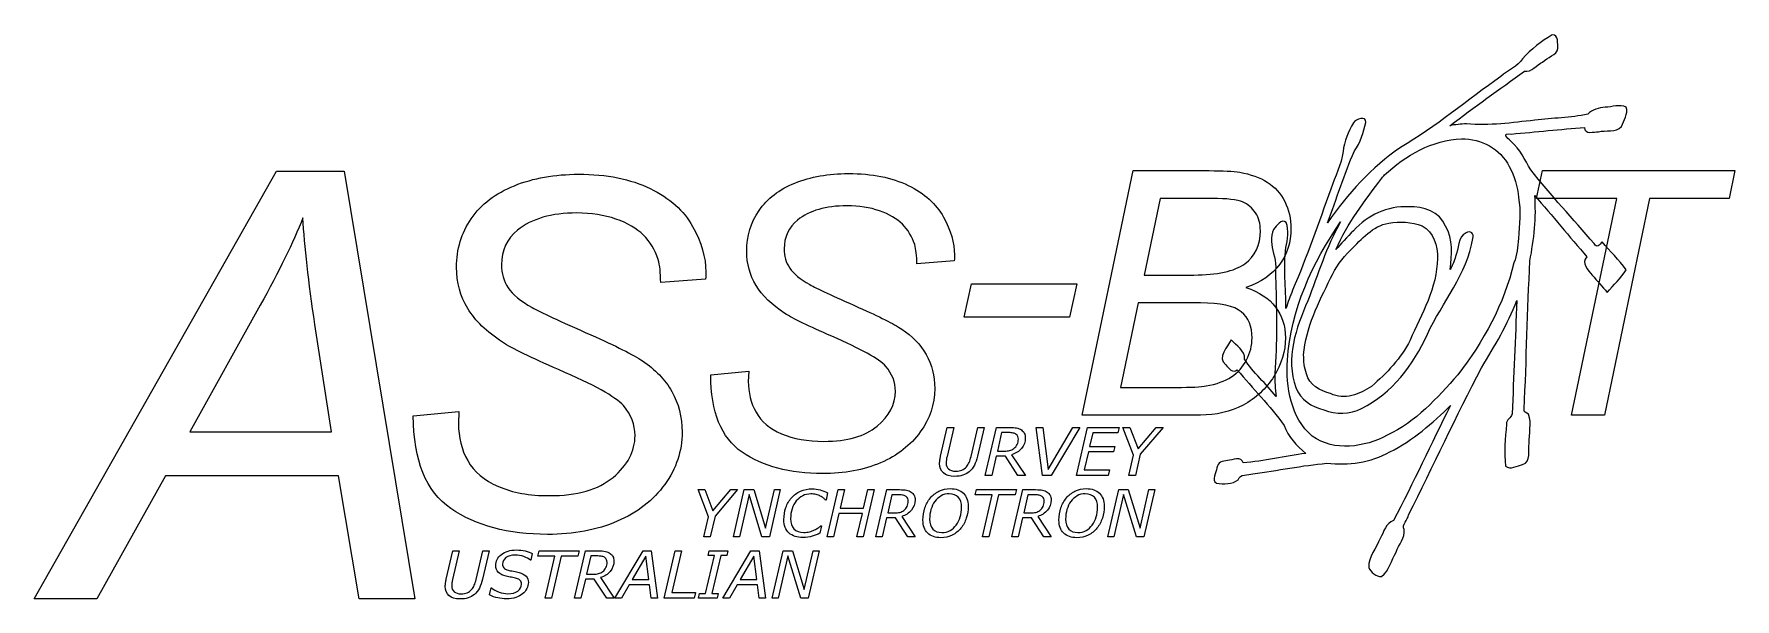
# Model space of a CAD drawing. Extents: x 15 to 225, y 12 to 82.
import ezdxf

# ---------------------------------------------------------------- set-up
doc = ezdxf.new("R2010")
doc.units = 0
doc.layers.add('logo', color=7, linetype='CONTINUOUS')
doc.layers.add('text', color=7, linetype='CONTINUOUS')

msp = doc.modelspace()

# ---------------------------------------------------------------- linework, layer by layer
at = {"layer": 'logo', "color": 7}
for p, q in [((177.897753, 70.755372), (177.897793, 70.755332)), ((181.749435, 64.300467), (181.749432, 64.300458)), ((177.546669, 55.004739), (177.546672, 55.004739)), ((126.855886, 29.522501), (127.678019, 33.078429)), ((128.476208, 33.078429), (127.646092, 29.482592)), ((127.678019, 33.078429), (128.476208, 33.078429)), ((130.615349, 29.462638), (131.449456, 33.078429)), ((132.247644, 33.078429), (131.425511, 29.522501)), ((131.449456, 33.078429), (132.247644, 33.078429)), ((132.383335, 27.135921), (133.752227, 33.078429)), ((133.752227, 33.078429), (135.372548, 33.078429)), ((134.402751, 32.427904), (133.871955, 30.137107)), ((135.29672, 32.427904), (134.402751, 32.427904)), ((136.466065, 31.60178), (136.466065, 31.60178)), ((139.467251, 27.135921), (138.677045, 33.078429)), ((138.677045, 33.078429), (139.499179, 33.078429)), ((139.499179, 33.078429), (140.149701, 27.858281)), ((140.149701, 27.858281), (143.214741, 33.078429)), ((144.05683, 33.078429), (140.520859, 27.135921)), ((143.214741, 33.078429), (144.05683, 33.078429)), ((143.657736, 27.135921), (145.026628, 33.078429)), ((145.026628, 33.078429), (148.94174, 33.078429)), ((145.661187, 32.40396), (145.278058, 30.727766)), ((148.786093, 32.40396), (145.661187, 32.40396)), ((148.94174, 33.078429), (148.786093, 32.40396)), ((150.721697, 29.658194), (149.396706, 33.078429)), ((149.396706, 33.078429), (150.242784, 33.078429)), ((150.242784, 33.078429), (151.272446, 30.408491)), ((151.272446, 30.408491), (153.519345, 33.078429)), ((154.385379, 33.078429), (151.539839, 29.742004)), ((153.519345, 33.078429), (154.385379, 33.078429)), ((133.728282, 29.51053), (133.181523, 27.135921)), ((134.857717, 29.51053), (133.728282, 29.51053)), ((133.871955, 30.137107), (134.710053, 30.137107)), ((136.422164, 27.135921), (134.857717, 29.51053)), ((135.639941, 29.698104), (137.352054, 27.135921)), ((145.122411, 30.057288), (144.603589, 27.81039)), ((148.247315, 30.057288), (145.122411, 30.057288)), ((145.278058, 30.727766), (148.402961, 30.727766)), ((148.402961, 30.727766), (148.247315, 30.057288)), ((150.13902, 27.135921), (150.721697, 29.658194)), ((151.539839, 29.742004), (150.937208, 27.135921)), ((144.603589, 27.81039), (147.728492, 27.81039)), ((147.728492, 27.81039), (147.572846, 27.135921)), ((98.168616, 22.022535), (96.870108, 25.374409)), ((96.870108, 25.374409), (97.699275, 25.374409)), ((97.699275, 25.374409), (98.708357, 22.757835)), ((98.708357, 22.757835), (100.910347, 25.374409)), ((101.75907, 25.374409), (98.970406, 22.10467)), ((100.910347, 25.374409), (101.75907, 25.374409)), ((101.238885, 19.550675), (102.584328, 25.374409)), ((102.584328, 25.374409), (103.749857, 25.374409)), ((103.749857, 25.374409), (105.204812, 20.618425)), ((105.204812, 20.618425), (106.303852, 25.374409)), ((107.035241, 25.374409), (105.689798, 19.550675)), ((106.303852, 25.374409), (107.035241, 25.374409)), ((112.835506, 19.550675), (114.177037, 25.374409)), ((114.177037, 25.374409), (114.951449, 25.374409)), ((114.951449, 25.374409), (114.423442, 23.070728)), ((118.631862, 25.374409), (117.290331, 19.550675)), ((117.329442, 23.070728), (117.85745, 25.374409)), ((117.85745, 25.374409), (118.631862, 25.374409)), ((118.854798, 19.550675), (120.196329, 25.374409)), ((120.196329, 25.374409), (121.784265, 25.374409)), ((131.143697, 24.71342), (131.292322, 25.374409)), ((131.292322, 25.374409), (136.22822, 25.374409)), ((133.181523, 27.135921), (132.383335, 27.135921)), ((135.672835, 19.550675), (137.014368, 25.374409)), ((136.22822, 25.374409), (136.079595, 24.71342)), ((137.352054, 27.135921), (136.422164, 27.135921)), ((137.014368, 25.374409), (138.602303, 25.374409)), ((140.520859, 27.135921), (139.467251, 27.135921)), ((147.572846, 27.135921), (143.657736, 27.135921)), ((147.547148, 19.550675), (148.892592, 25.374409)), ((148.892592, 25.374409), (150.05812, 25.374409)), ((150.05812, 25.374409), (151.513075, 20.618425)), ((150.937208, 27.135921), (150.13902, 27.135921)), ((151.513075, 20.618425), (152.612113, 25.374409)), ((153.343503, 25.374409), (151.99806, 19.550675)), ((152.612113, 25.374409), (153.343503, 25.374409)), ((103.174914, 24.760355), (101.970274, 19.550675)), ((104.766762, 19.550675), (103.174914, 24.760355)), ((112.690795, 24.091544), (112.632126, 24.091544)), ((112.866797, 24.967647), (112.690795, 24.091544)), ((120.83385, 24.736887), (120.313665, 22.491876)), ((121.709953, 24.736887), (120.83385, 24.736887)), ((122.855926, 23.927275), (122.855926, 23.927275)), ((130.263685, 23.313222), (130.263685, 23.313222)), ((133.22053, 24.71342), (131.143697, 24.71342)), ((132.027624, 19.550675), (133.22053, 24.71342)), ((134.002764, 24.71342), (132.809856, 19.550675)), ((136.079595, 24.71342), (134.002764, 24.71342)), ((137.651888, 24.736887), (137.131702, 22.491876)), ((138.52799, 24.736887), (137.651888, 24.736887)), ((139.673963, 23.927275), (139.673963, 23.927275)), ((147.08172, 23.313222), (147.08172, 23.313222)), ((149.483178, 24.760355), (148.278536, 19.550675)), ((151.075024, 19.550675), (149.483178, 24.760355)), ((97.597585, 19.550675), (98.168616, 22.022535)), ((98.970406, 22.10467), (98.37982, 19.550675)), ((114.270905, 22.413652), (113.609918, 19.550675)), ((117.176905, 22.413652), (114.270905, 22.413652)), ((114.423442, 23.070728), (117.329442, 23.070728)), ((116.515918, 19.550675), (117.176905, 22.413652)), ((120.172864, 21.877822), (119.637032, 19.550675)), ((121.279723, 21.877822), (120.172864, 21.877822)), ((120.313665, 22.491876), (121.13501, 22.491876)), ((122.812903, 19.550675), (121.279723, 21.877822)), ((122.046314, 22.061647), (123.724207, 19.550675)), ((136.990901, 21.877822), (136.455069, 19.550675)), ((138.097761, 21.877822), (136.990901, 21.877822)), ((137.131702, 22.491876), (137.953048, 22.491876)), ((139.63094, 19.550675), (138.097761, 21.877822)), ((138.864351, 22.061647), (140.542244, 19.550675)), ((98.37982, 19.550675), (97.597585, 19.550675)), ((101.970274, 19.550675), (101.238885, 19.550675)), ((105.689798, 19.550675), (104.766762, 19.550675)), ((109.843461, 19.445073), (109.843461, 19.445073)), ((112.10803, 20.884384), (111.924204, 19.984814)), ((112.053273, 20.884384), (112.10803, 20.884384)), ((113.609918, 19.550675), (112.835506, 19.550675)), ((117.290331, 19.550675), (116.515918, 19.550675)), ((119.637032, 19.550675), (118.854798, 19.550675)), ((123.724207, 19.550675), (122.812903, 19.550675)), ((128.78135, 20.997808), (128.78135, 20.997808)), ((132.809856, 19.550675), (132.027624, 19.550675)), ((136.455069, 19.550675), (135.672835, 19.550675)), ((140.542244, 19.550675), (139.63094, 19.550675)), ((145.599385, 20.997808), (145.599385, 20.997808)), ((148.278536, 19.550675), (147.547148, 19.550675)), ((151.99806, 19.550675), (151.075024, 19.550675)), ((65.729824, 14.313125), (66.537608, 17.806989)), ((67.321865, 17.806989), (66.506238, 14.273913)), ((66.537608, 17.806989), (67.321865, 17.806989)), ((69.423674, 14.254306), (70.243222, 17.806989)), ((71.027479, 17.806989), (70.219695, 14.313125)), ((70.243222, 17.806989), (71.027479, 17.806989)), ((76.360425, 17.485445), (76.183969, 16.650211)), ((77.066256, 17.144292), (77.215264, 17.806989)), ((79.148458, 17.144292), (77.066256, 17.144292)), ((77.215264, 17.806989), (82.163925, 17.806989)), ((77.952466, 11.968198), (79.148458, 17.144292)), ((79.932715, 17.144292), (78.736723, 11.968198)), ((82.014917, 17.144292), (79.932715, 17.144292)), ((81.607102, 11.968198), (82.952104, 17.806989)), ((82.163925, 17.806989), (82.014917, 17.144292)), ((82.952104, 17.806989), (84.544145, 17.806989)), ((83.591273, 17.16782), (83.069742, 14.917003)), ((84.46964, 17.16782), (83.591273, 17.16782)), ((86.583213, 11.968198), (90.05747, 17.806989)), ((90.426071, 17.128608), (88.732077, 14.246463)), ((90.05747, 17.806989), (91.084847, 17.806989)), ((90.790751, 14.246463), (90.426071, 17.128608)), ((91.084847, 17.806989), (91.861261, 11.968198)), ((92.680811, 11.968198), (94.029732, 17.806989)), ((94.813988, 17.806989), (93.617998, 12.630894)), ((94.029732, 17.806989), (94.813988, 17.806989)), ((97.798087, 12.536784), (98.888203, 17.238404)), ((98.123553, 17.238404), (98.252957, 17.806989)), ((98.888203, 17.238404), (98.123553, 17.238404)), ((98.252957, 17.806989), (100.566513, 17.806989)), ((99.67246, 17.238404), (98.582344, 12.536784)), ((100.437112, 17.238404), (99.67246, 17.238404)), ((99.931264, 11.968198), (103.405522, 17.806989)), ((100.566513, 17.806989), (100.437112, 17.238404)), ((103.774123, 17.128608), (102.080128, 14.246463)), ((103.405522, 17.806989), (104.432899, 17.806989)), ((104.138801, 14.246463), (103.774123, 17.128608)), ((104.432899, 17.806989), (105.209312, 11.968198)), ((106.028862, 11.968198), (107.377783, 17.806989)), ((107.969897, 17.191347), (106.762141, 11.968198)), ((107.377783, 17.806989), (108.546327, 17.806989)), ((109.565861, 11.968198), (107.969897, 17.191347)), ((108.546327, 17.806989), (110.005044, 13.038709)), ((110.005044, 13.038709), (111.106924, 17.806989)), ((111.840206, 17.806989), (110.491283, 11.968198)), ((111.106924, 17.806989), (111.840206, 17.806989)), ((76.183969, 16.650211), (76.12907, 16.650211)), ((83.069742, 14.917003), (83.893212, 14.917003)), ((85.618577, 16.356115), (85.618577, 16.356115)), ((71.09022, 12.348562), (71.27844, 13.238693)), ((71.27844, 13.238693), (71.333338, 13.238693)), ((82.928575, 14.301361), (82.391359, 11.968198)), ((84.0383, 14.301361), (82.928575, 14.301361)), ((85.575443, 11.968198), (84.0383, 14.301361)), ((84.80687, 14.485662), (86.489101, 11.968198)), ((88.359553, 13.611216), (87.402761, 11.968198)), ((90.877018, 13.611216), (88.359553, 13.611216)), ((88.732077, 14.246463), (90.790751, 14.246463)), ((91.073083, 11.968198), (90.877018, 13.611216)), ((93.617998, 12.630894), (96.531512, 12.630894)), ((96.531512, 12.630894), (96.378581, 11.968198)), ((101.707605, 13.611216), (100.750812, 11.968198)), ((104.22507, 13.611216), (101.707605, 13.611216)), ((102.080128, 14.246463), (104.138801, 14.246463)), ((104.421135, 11.968198), (104.22507, 13.611216)), ((73.180263, 11.862324), (73.180263, 11.862324)), ((78.736723, 11.968198), (77.952466, 11.968198)), ((82.391359, 11.968198), (81.607102, 11.968198)), ((86.489101, 11.968198), (85.575443, 11.968198)), ((87.402761, 11.968198), (86.583213, 11.968198)), ((91.861261, 11.968198), (91.073083, 11.968198)), ((96.378581, 11.968198), (92.680811, 11.968198)), ((96.904034, 11.968198), (97.033437, 12.536784)), ((99.217592, 11.968198), (96.904034, 11.968198)), ((97.033437, 12.536784), (97.798087, 12.536784)), ((98.582344, 12.536784), (99.346993, 12.536784)), ((99.346993, 12.536784), (99.217592, 11.968198)), ((100.750812, 11.968198), (99.931264, 11.968198)), ((105.209312, 11.968198), (104.421135, 11.968198)), ((106.762141, 11.968198), (106.028862, 11.968198)), ((110.491283, 11.968198), (109.565861, 11.968198))]:
    msp.add_line(p, q, dxfattribs=at)
for points in [[(202.472363, 81.625793), (201.139479, 80.834436), (199.844406, 79.847728), (198.805145, 78.682096)], [(201.291331, 78.267131), (201.825962, 78.87528), (203.105918, 79.113995), (203.173056, 79.952607)], [(203.173056, 79.952607), (203.105123, 80.466446), (203.314881, 81.736971), (202.472363, 81.625793)], [(198.805145, 78.682096), (198.216452, 77.693768), (196.953604, 77.283141), (196.134682, 76.496172)], [(199.042768, 77.125122), (199.907364, 76.99279), (200.572384, 77.91126), (201.291331, 78.267131)], [(196.134682, 76.496172), (192.015827, 73.547941), (188.083602, 70.293687), (183.735506, 67.712361)], [(189.80025, 70.393608), (192.869168, 72.648719), (195.939148, 74.935407), (199.042768, 77.125122)], [(179.440538, 70.801478), (179.487257, 71.733342), (178.187694, 71.149408), (177.897753, 70.755372)], [(206.870187, 71.830001), (204.746741, 71.348583), (202.49927, 71.360315), (200.323103, 71.063934)], [(209.015903, 72.677649), (208.216983, 72.652616), (207.458166, 72.366079), (206.870187, 71.830001)], [(211.633316, 72.698901), (210.866084, 73.094263), (209.863199, 72.689108), (209.015903, 72.677649)], [(211.048115, 70.283643), (211.332363, 71.027129), (211.883611, 71.896354), (211.633316, 72.698901)], [(177.897793, 70.755332), (177.267404, 69.67161), (176.767973, 68.447051), (176.617458, 67.198059)], [(178.011243, 67.265485), (178.778795, 68.264724), (179.100813, 69.598077), (179.440538, 70.801478)], [(191.889211, 70.624147), (191.185665, 70.606564), (190.488197, 70.528547), (189.80025, 70.393608)], [(200.323103, 71.063934), (197.492637, 70.779965), (194.719473, 70.347899), (191.889211, 70.624147)], [(197.390041, 68.44293), (196.870566, 68.920383), (196.209214, 69.500008), (197.421963, 69.361504)], [(197.421963, 69.361504), (200.430271, 69.630239), (203.5152, 69.953406), (206.476513, 70.173695)], [(206.476513, 70.173695), (206.447717, 69.274806), (207.657742, 69.643128), (208.183178, 69.650153)], [(208.183178, 69.650153), (209.090582, 69.872885), (210.373369, 69.494541), (211.048115, 70.283643)], [(183.735506, 67.712361), (180.140757, 65.244074), (177.159429, 61.951509), (174.695141, 58.374077)], [(181.749432, 64.300458), (184.328184, 66.704464), (187.67841, 68.650728), (191.279227, 68.758585)], [(191.279227, 68.758585), (193.658377, 68.797774), (196.129066, 67.551492), (197.138265, 65.339635)], [(199.819477, 64.942404), (199.090557, 66.166447), (198.51438, 67.500122), (197.390041, 68.44293)], [(174.695141, 58.374077), (175.806563, 61.332406), (176.746594, 64.373918), (178.011243, 67.265485)], [(176.617458, 67.198059), (176.426168, 65.597614), (175.591049, 64.100651), (175.113513, 62.54954)], [(197.138265, 65.339635), (197.850266, 64.193634), (198.150751, 62.817525), (198.322842, 61.530549)], [(175.73789, 55.061493), (177.098085, 58.310526), (179.333717, 61.105827), (181.412507, 63.920982)], [(181.412507, 63.920982), (181.519709, 64.052097), (181.633032, 64.177514), (181.749435, 64.300467)], [(207.664626, 55.806272), (205.042454, 58.841389), (202.293674, 61.79811), (199.819477, 64.942404)], [(175.113513, 62.54954), (173.579386, 58.366395), (172.135933, 54.139409), (170.374776, 50.058608)], [(198.322842, 61.530549), (198.614634, 59.875634), (198.387919, 58.134264), (198.304158, 56.44449)], [(199.716633, 53.660559), (200.21184, 56.335628), (200.555245, 59.054388), (200.308916, 61.764616)], [(200.308916, 61.764616), (202.48889, 59.259126), (204.613832, 56.672497), (206.774423, 54.17128)], [(169.598662, 58.434331), (169.012991, 58.934937), (168.393034, 57.97598), (168.031053, 57.568948)], [(184.713527, 60.340573), (182.130435, 60.514679), (179.627282, 59.318787), (177.916716, 57.401099)], [(189.288725, 57.974972), (188.572383, 59.773871), (186.518999, 60.475213), (184.713527, 60.340573)], [(168.031053, 57.568948), (167.638693, 56.658445), (167.725982, 55.519419), (168.013301, 54.593329)], [(169.545466, 55.31684), (169.813755, 56.308001), (169.887327, 57.45217), (169.598662, 58.434331)], [(169.729898, 41.406961), (170.165491, 47.58467), (172.806061, 53.467522), (176.319538, 58.494634)], [(176.319538, 58.494634), (174.518413, 55.427146), (173.544244, 52.008075), (172.255098, 48.720115)], [(177.916716, 57.401099), (177.170492, 56.685569), (176.30714, 55.722929), (175.73789, 55.061493)], [(177.546672, 55.004739), (178.922962, 56.399455), (180.259917, 57.967259), (182.267242, 58.356305)], [(182.267242, 58.356305), (183.613893, 58.555088), (185.108317, 58.497478), (186.406158, 58.012285)], [(186.406158, 58.012285), (187.811139, 57.238107), (188.338604, 55.500439), (188.282329, 53.979761)], [(189.857036, 52.624959), (190.078577, 54.442769), (190.227337, 56.346931), (189.288725, 57.974972)], [(191.821867, 57.15046), (190.754246, 56.626571), (190.955515, 55.159817), (190.523803, 54.220945)], [(192.644686, 56.455318), (192.910813, 57.004893), (192.325111, 57.469467), (191.821867, 57.15046)], [(169.549022, 47.766057), (169.572898, 50.270893), (169.224506, 52.86594), (169.545466, 55.31684)], [(175.064028, 51.514852), (175.70573, 52.80675), (176.473313, 54.017237), (177.546669, 55.004739)], [(187.044945, 44.60794), (188.889406, 48.566849), (191.976527, 52.032752), (192.644686, 56.455318)], [(198.304158, 56.44449), (198.167902, 55.419952), (198.154716, 54.390976), (197.741199, 53.422951)], [(208.636404, 56.026171), (208.324769, 55.666442), (207.979611, 55.163031), (207.664626, 55.806272)], [(211.608484, 52.550466), (210.77047, 53.806875), (209.598404, 54.850755), (208.636404, 56.026171)], [(168.013301, 54.593329), (168.482857, 53.537903), (168.173685, 52.256385), (168.306423, 51.119425)], [(188.282329, 53.979761), (188.251152, 50.333221), (186.35603, 47.103741), (184.897578, 43.863285)], [(190.523803, 54.220945), (190.380753, 53.702977), (190.072349, 52.889192), (189.857036, 52.624959)], [(197.741199, 53.422951), (196.527705, 48.348516), (193.990826, 43.686456), (190.800056, 39.588779)], [(199.01439, 35.338664), (199.287243, 41.422901), (199.406739, 47.567071), (199.716633, 53.660559)], [(206.774423, 54.17128), (205.96286, 53.445317), (206.955548, 52.490167), (207.423461, 51.904982)], [(168.306423, 51.119425), (168.376182, 47.324016), (168.494702, 43.511131), (168.179615, 39.735633)], [(171.740838, 42.0347), (172.001987, 45.405407), (173.595459, 48.535226), (175.064028, 51.514852)], [(207.423461, 51.904982), (208.043498, 51.18939), (208.667875, 50.477499), (209.288984, 49.762816)], [(209.288984, 49.762816), (210.041081, 50.704821), (210.977122, 51.52149), (211.608484, 52.550466)], [(172.255098, 48.720115), (170.783301, 45.422967), (169.478954, 41.552199), (170.779702, 38.002193)], [(170.374776, 50.058608), (170.074621, 49.30118), (169.816371, 48.532251), (169.549022, 47.766057)], [(193.715727, 40.452904), (195.360524, 43.109416), (196.982774, 45.833165), (198.088721, 48.762669)], [(198.088721, 48.762669), (197.926048, 44.096694), (197.709132, 39.398389), (197.521266, 34.739281)], [(178.897943, 35.416699), (182.691933, 37.266677), (185.350968, 40.833952), (187.044945, 44.60794)], [(162.799736, 43.910871), (162.337197, 43.019435), (161.00254, 41.750601), (162.104595, 40.811111)], [(164.413455, 41.523988), (164.555246, 42.598639), (163.378326, 43.192469), (162.799736, 43.910871)], [(184.897578, 43.863285), (183.821936, 41.607768), (181.998482, 39.799407), (180.142806, 38.151141)], [(162.104595, 40.811111), (162.428352, 40.420883), (163.006735, 39.657113), (163.533887, 40.197546)], [(163.533887, 40.197546), (165.432071, 37.877849), (167.629273, 35.768836), (169.325544, 33.306439)], [(168.336036, 36.877904), (167.10213, 38.481327), (165.505932, 39.834978), (164.413455, 41.523988)], [(172.80128, 31.994198), (170.113342, 34.256483), (169.572635, 38.079511), (169.729898, 41.406961)], [(172.077764, 39.718753), (171.84565, 40.460137), (171.73785, 41.286803), (171.740838, 42.0347)], [(184.726862, 22.249838), (187.752315, 28.287949), (190.616304, 34.46009), (193.715727, 40.452904)], [(168.179615, 39.735633), (168.140877, 38.787767), (168.251576, 37.827901), (168.336036, 36.877904)], [(170.779702, 38.002193), (171.339123, 36.527511), (172.750023, 35.59519), (174.24831, 35.257102)], [(175.081638, 37.264481), (173.791124, 37.605657), (172.401797, 38.283902), (172.077764, 39.718753)], [(180.142806, 38.151141), (178.668911, 37.201385), (176.786915, 36.388043), (175.081638, 37.264481)], [(190.800056, 39.588779), (188.269708, 36.702907), (185.592695, 33.766991), (182.085666, 32.097794)], [(182.388843, 30.049199), (185.22821, 31.431224), (187.735907, 33.631909), (189.899552, 35.771351)], [(189.899552, 35.771351), (187.493501, 31.064005), (185.322156, 26.21396), (182.84175, 21.542265)], [(174.24831, 35.257102), (175.744866, 34.618487), (177.447146, 34.681837), (178.897943, 35.416699)], [(197.521266, 34.739281), (197.428366, 34.23537), (196.76585, 34.062137), (196.819032, 33.455404)], [(199.542846, 34.696722), (199.355493, 34.973805), (198.836317, 34.859674), (199.01439, 35.338664)], [(199.643692, 31.09847), (199.562898, 32.277369), (199.978033, 33.581631), (199.542846, 34.696722)], [(135.835497, 32.380015), (135.689159, 32.411936), (135.509568, 32.4279), (135.29672, 32.427904)], [(135.372548, 33.078429), (135.734389, 33.078422), (136.028388, 33.055141), (136.254546, 33.008587)], [(136.206655, 32.208404), (136.105547, 32.290878), (135.981827, 32.348081), (135.835497, 32.380015)], [(136.402211, 31.95897), (136.359637, 32.056079), (136.294452, 32.139223), (136.206655, 32.208404)], [(136.254546, 33.008587), (136.480694, 32.96202), (136.677581, 32.877546), (136.845205, 32.755162)], [(136.320395, 30.961235), (136.417505, 31.162109), (136.466061, 31.375624), (136.466065, 31.60178)], [(136.466065, 31.60178), (136.466061, 31.742789), (136.444772, 31.861852), (136.402211, 31.95897)], [(136.845205, 32.755162), (136.994194, 32.646072), (137.111263, 32.51437), (137.196408, 32.360059)], [(137.324116, 31.781374), (137.324112, 31.286492), (137.169131, 30.852147), (136.859173, 30.478331)], [(137.196408, 32.360059), (137.281543, 32.205737), (137.324112, 32.012844), (137.324116, 31.781374)], [(169.325544, 33.306439), (169.840052, 31.912904), (170.859049, 30.770997), (172.017439, 29.855569)], [(182.085666, 32.097794), (179.294231, 30.62734), (175.513373, 30.024372), (172.80128, 31.994198)], [(196.819032, 33.455404), (196.681581, 31.742547), (196.495134, 29.98251), (196.719726, 28.28441)], [(126.770082, 29.071526), (126.792695, 29.215197), (126.821297, 29.365524), (126.855886, 29.522501)], [(127.646092, 29.482592), (127.614163, 29.357541), (127.588221, 29.217194), (127.568268, 29.06155)], [(130.389861, 28.738283), (130.476327, 28.939157), (130.551491, 29.18061), (130.615349, 29.462638)], [(131.425511, 29.522501), (131.321741, 29.078176), (131.190039, 28.699703), (131.030408, 28.387081)], [(134.710053, 30.137107), (134.970792, 30.137103), (135.196944, 30.16105), (135.388513, 30.208944)], [(135.388513, 30.208944), (135.580073, 30.256831), (135.754344, 30.340641), (135.911324, 30.460372)], [(136.859173, 30.478331), (136.549205, 30.10451), (136.142796, 29.844435), (135.639941, 29.698104)], [(135.911324, 30.460372), (136.086922, 30.5934), (136.223279, 30.760355), (136.320395, 30.961235)], [(164.253858, 28.674543), (164.068582, 29.568072), (162.91028, 29.012196), (162.323348, 28.975487)], [(172.017439, 29.855569), (169.430432, 29.504378), (166.833527, 28.895243), (164.253858, 28.674543)], [(174.624207, 28.631983), (177.275374, 28.359721), (180.035479, 28.714079), (182.388843, 30.049199)], [(198.80869, 28.493669), (199.925556, 28.808728), (199.467154, 30.262737), (199.643692, 31.09847)], [(126.736158, 28.604587), (126.736158, 28.772205), (126.747457, 28.927851), (126.770082, 29.071526)], [(127.195115, 27.43524), (126.889142, 27.717266), (126.736158, 28.107049), (126.736158, 28.604587)], [(128.591945, 27.012201), (127.966694, 27.012201), (127.501086, 27.153214), (127.195115, 27.43524)], [(127.568268, 29.06155), (127.548301, 28.905901), (127.538335, 28.784176), (127.538335, 28.696377)], [(127.538335, 28.696377), (127.538335, 28.361137), (127.638108, 28.105053), (127.837657, 27.928121)], [(127.837657, 27.928121), (128.037202, 27.75119), (128.33519, 27.662723), (128.731627, 27.662726)], [(128.731627, 27.662726), (129.01631, 27.662723), (129.266409, 27.706624), (129.481923, 27.794425)], [(129.481923, 27.794425), (129.697431, 27.882226), (129.885004, 28.013926), (130.044646, 28.189528)], [(130.395849, 27.594878), (130.151066, 27.397993), (129.88567, 27.251658), (129.599655, 27.155877)], [(130.044646, 28.189528), (130.188315, 28.354486), (130.303386, 28.537405), (130.389861, 28.738283)], [(131.030408, 28.387081), (130.870764, 28.074457), (130.659246, 27.81039), (130.395849, 27.594878)], [(161.022877, 28.068072), (160.95553, 27.492435), (160.289294, 26.549435), (160.976767, 26.156435)], [(162.323348, 28.975487), (161.753155, 28.918106), (161.080854, 28.748838), (161.022877, 28.068072)], [(163.661567, 26.592665), (163.858527, 27.361049), (164.86608, 27.131814), (165.456162, 27.344559)], [(165.456162, 27.344559), (168.504009, 27.723801), (171.554225, 28.383004), (174.624207, 28.631983)], [(196.719726, 28.28441), (197.28182, 27.782066), (198.177088, 28.327861), (198.80869, 28.493669)], [(109.522746, 25.180804), (109.960793, 25.38027), (110.449689, 25.480004), (110.989434, 25.480011)], [(110.989434, 25.480011), (111.325792, 25.480004), (111.643898, 25.438937), (111.943759, 25.356809)], [(111.943759, 25.356809), (112.243612, 25.274668), (112.55129, 25.144948), (112.866797, 24.967647)], [(121.784265, 25.374409), (122.138875, 25.374402), (122.426998, 25.351587), (122.648634, 25.305962)], [(122.648634, 25.305962), (122.870262, 25.260326), (123.063214, 25.177541), (123.227487, 25.057603)], [(126.651719, 25.180804), (127.075425, 25.390699), (127.540203, 25.495648), (128.046051, 25.495654)], [(128.046051, 25.495654), (128.737019, 25.495648), (129.279369, 25.307261), (129.673098, 24.930489)], [(129.599655, 27.155877), (129.313635, 27.060093), (128.977732, 27.012201), (128.591945, 27.012201)], [(138.602303, 25.374409), (138.956912, 25.374402), (139.245035, 25.351587), (139.466671, 25.305962)], [(139.466671, 25.305962), (139.688299, 25.260326), (139.881251, 25.177541), (140.045524, 25.057603)], [(143.469751, 25.180804), (143.89346, 25.390699), (144.358236, 25.495648), (144.864086, 25.495654)], [(144.864086, 25.495654), (145.555054, 25.495648), (146.097402, 25.307261), (146.491131, 24.930489)], [(160.976767, 26.156435), (161.857078, 26.02565), (162.918112, 26.048945), (163.661567, 26.592665)], [(107.477202, 21.643151), (107.477202, 22.180283), (107.558033, 22.680911), (107.719696, 23.145041)], [(107.719696, 23.145041), (107.881356, 23.609162), (108.113418, 24.015924), (108.415884, 24.365327)], [(108.415884, 24.365327), (108.715738, 24.709503), (109.084692, 24.98133), (109.522746, 25.180804)], [(109.010382, 23.974208), (108.791354, 23.708246), (108.619264, 23.384921), (108.494108, 23.004238)], [(109.80435, 24.613686), (109.499276, 24.461144), (109.234621, 24.247987), (109.010382, 23.974208)], [(110.80952, 24.842489), (110.444474, 24.842483), (110.109418, 24.766216), (109.80435, 24.613686)], [(111.466597, 24.766221), (111.268428, 24.817061), (111.049402, 24.842483), (110.80952, 24.842489)], [(111.978961, 24.576528), (111.835547, 24.65214), (111.664759, 24.715371), (111.466597, 24.766221)], [(112.372033, 24.332081), (112.284679, 24.40639), (112.153654, 24.487871), (111.978961, 24.576528)], [(112.632126, 24.091544), (112.546075, 24.177586), (112.459378, 24.257765), (112.372033, 24.332081)], [(122.23796, 24.689954), (122.094548, 24.721237), (121.918546, 24.736883), (121.709953, 24.736887)], [(122.601701, 24.521774), (122.502614, 24.602598), (122.381368, 24.658658), (122.23796, 24.689954)], [(122.312273, 22.80868), (122.484361, 22.939048), (122.617993, 23.102666), (122.713169, 23.299532)], [(122.793347, 24.277324), (122.751625, 24.372492), (122.687741, 24.453975), (122.601701, 24.521774)], [(122.713169, 23.299532), (122.808336, 23.496391), (122.855922, 23.705639), (122.855926, 23.927275)], [(122.855926, 23.927275), (122.855922, 24.065466), (122.835061, 24.182149), (122.793347, 24.277324)], [(123.227487, 25.057603), (123.373501, 24.950693), (123.488228, 24.821624), (123.57167, 24.670397)], [(123.696827, 24.103278), (123.696823, 23.618289), (123.544939, 23.192622), (123.241176, 22.826281)], [(123.57167, 24.670397), (123.655103, 24.519161), (123.696823, 24.330121), (123.696827, 24.103278)], [(124.909291, 23.10593), (125.065738, 23.567444), (125.291282, 23.979419), (125.585924, 24.341859)], [(125.585924, 24.341859), (125.872741, 24.691251), (126.228005, 24.9709), (126.651719, 25.180804)], [(126.141311, 23.90772), (125.932713, 23.620896), (125.772355, 23.287794), (125.660236, 22.908416)], [(126.915723, 24.601952), (126.615864, 24.431158), (126.357728, 24.199748), (126.141311, 23.90772)], [(127.924805, 24.858133), (127.551937, 24.858129), (127.215576, 24.772735), (126.915723, 24.601952)], [(129.045355, 24.429861), (128.778087, 24.715371), (128.40457, 24.858129), (127.924805, 24.858133)], [(129.446251, 23.203708), (129.446245, 23.735623), (129.312613, 24.144341), (129.045355, 24.429861)], [(129.27807, 21.993202), (129.390184, 22.359545), (129.446245, 22.763046), (129.446251, 23.203708)], [(129.673098, 24.930489), (130.066817, 24.553709), (130.263678, 24.014621), (130.263685, 23.313222)], [(130.263685, 23.313222), (130.263678, 22.807374), (130.187412, 22.319781), (130.034881, 21.850443)], [(139.055998, 24.689954), (138.912586, 24.721237), (138.736583, 24.736883), (138.52799, 24.736887)], [(139.419738, 24.521774), (139.320651, 24.602598), (139.199405, 24.658658), (139.055998, 24.689954)], [(139.13031, 22.80868), (139.302398, 22.939048), (139.43603, 23.102666), (139.531206, 23.299532)], [(139.611385, 24.277324), (139.569663, 24.372492), (139.505778, 24.453975), (139.419738, 24.521774)], [(139.531206, 23.299532), (139.626373, 23.496391), (139.673959, 23.705639), (139.673963, 23.927275)], [(139.673963, 23.927275), (139.673959, 24.065466), (139.653098, 24.182149), (139.611385, 24.277324)], [(140.045524, 25.057603), (140.191538, 24.950693), (140.306265, 24.821624), (140.389707, 24.670397)], [(140.514865, 24.103278), (140.51486, 23.618289), (140.362976, 23.192622), (140.059214, 22.826281)], [(140.389707, 24.670397), (140.47314, 24.519161), (140.51486, 24.330121), (140.514865, 24.103278)], [(141.727326, 23.10593), (141.883771, 23.567444), (142.109315, 23.979419), (142.403959, 24.341859)], [(142.403959, 24.341859), (142.690776, 24.691251), (143.046041, 24.9709), (143.469751, 25.180804)], [(142.959344, 23.90772), (142.750746, 23.620896), (142.59039, 23.287794), (142.478271, 22.908416)], [(143.733756, 24.601952), (143.433897, 24.431158), (143.175761, 24.199748), (142.959344, 23.90772)], [(144.742838, 24.858133), (144.36997, 24.858129), (144.033611, 24.772735), (143.733756, 24.601952)], [(145.86339, 24.429861), (145.596122, 24.715371), (145.222605, 24.858129), (144.742838, 24.858133)], [(146.264284, 23.203708), (146.26428, 23.735623), (146.130648, 24.144341), (145.86339, 24.429861)], [(146.096103, 21.993202), (146.208219, 22.359545), (146.26428, 22.763046), (146.264284, 23.203708)], [(146.491131, 24.930489), (146.88485, 24.553709), (147.081713, 24.014621), (147.08172, 23.313222)], [(147.08172, 23.313222), (147.081713, 22.807374), (147.005445, 22.319781), (146.852916, 21.850443)], [(108.106902, 20.018059), (107.687101, 20.40005), (107.477202, 20.941748), (107.477202, 21.643151)], [(108.494108, 23.004238), (108.368949, 22.623548), (108.30637, 22.218091), (108.306372, 21.787864)], [(108.306372, 21.787864), (108.30637, 21.250729), (108.445868, 20.832886), (108.724865, 20.534335)], [(121.13501, 22.491876), (121.390538, 22.491872), (121.612171, 22.515339), (121.799911, 22.562277)], [(121.799911, 22.562277), (121.987643, 22.609207), (122.15843, 22.691342), (122.312273, 22.80868)], [(123.241176, 22.826281), (122.937406, 22.459932), (122.539118, 22.205054), (122.046314, 22.061647)], [(124.674622, 21.615773), (124.674622, 22.147689), (124.752844, 22.644409), (124.909291, 23.10593)], [(125.261296, 19.998504), (124.87018, 20.377886), (124.674622, 20.916977), (124.674622, 21.615773)], [(125.660236, 22.908416), (125.548116, 22.529029), (125.492056, 22.138564), (125.492056, 21.737019)], [(125.492056, 21.737019), (125.492056, 21.199884), (125.625685, 20.787254), (125.892952, 20.499134)], [(128.78135, 20.997808), (129.000371, 21.295056), (129.165946, 21.626852), (129.27807, 21.993202)], [(130.034881, 21.850443), (129.88234, 21.3811), (129.661358, 20.967822), (129.371938, 20.610601)], [(137.953048, 22.491876), (138.208576, 22.491872), (138.430208, 22.515339), (138.617948, 22.562277)], [(138.617948, 22.562277), (138.80568, 22.609207), (138.976468, 22.691342), (139.13031, 22.80868)], [(140.059214, 22.826281), (139.755443, 22.459932), (139.357155, 22.205054), (138.864351, 22.061647)], [(141.492655, 21.615773), (141.492655, 22.147689), (141.570879, 22.644409), (141.727326, 23.10593)], [(142.079331, 19.998504), (141.688213, 20.377886), (141.492655, 20.916977), (141.492655, 21.615773)], [(142.478271, 22.908416), (142.366149, 22.529029), (142.310089, 22.138564), (142.310091, 21.737019)], [(142.310091, 21.737019), (142.310089, 21.199884), (142.443721, 20.787254), (142.710985, 20.499134)], [(145.599385, 20.997808), (145.818407, 21.295056), (145.983978, 21.626852), (146.096103, 21.993202)], [(146.852916, 21.850443), (146.700375, 21.3811), (146.479393, 20.967822), (146.189971, 20.610601)], [(182.84175, 21.542265), (181.917543, 21.304617), (181.661949, 20.077568), (181.185481, 19.346901)], [(184.168198, 20.428625), (183.851474, 21.012554), (184.598646, 21.670656), (184.726862, 22.249838)], [(109.843461, 19.445073), (109.105551, 19.445073), (108.526699, 19.636068), (108.106902, 20.018059)], [(108.724865, 20.534335), (109.003861, 20.235782), (109.406711, 20.086504), (109.933417, 20.086506)], [(110.979657, 19.611297), (110.623735, 19.500482), (110.245006, 19.445073), (109.843461, 19.445073)], [(109.933417, 20.086506), (110.181122, 20.086504), (110.416444, 20.114534), (110.639385, 20.170596)], [(110.639385, 20.170596), (110.862317, 20.226654), (111.065046, 20.297708), (111.247571, 20.383754)], [(111.924204, 19.984814), (111.650417, 19.846619), (111.335569, 19.722115), (110.979657, 19.611297)], [(111.247571, 20.383754), (111.417051, 20.464585), (111.569586, 20.549326), (111.705178, 20.637981)], [(111.705178, 20.637981), (111.840762, 20.726632), (111.956792, 20.808766), (112.053273, 20.884384)], [(126.888344, 19.429429), (126.194762, 19.429429), (125.652412, 19.619119), (125.261296, 19.998504)], [(125.892952, 20.499134), (126.160214, 20.211011), (126.535033, 20.066948), (127.017413, 20.06695)], [(128.300278, 19.744277), (127.883081, 19.534378), (127.412437, 19.429429), (126.888344, 19.429429)], [(127.017413, 20.06695), (127.38506, 20.066948), (127.719465, 20.151691), (128.020629, 20.321175)], [(128.020629, 20.321175), (128.321785, 20.490659), (128.575359, 20.716203), (128.78135, 20.997808)], [(129.371938, 20.610601), (129.074684, 20.242951), (128.717464, 19.954177), (128.300278, 19.744277)], [(143.706379, 19.429429), (143.012795, 19.429429), (142.470447, 19.619119), (142.079331, 19.998504)], [(142.710985, 20.499134), (142.978247, 20.211011), (143.353066, 20.066948), (143.835446, 20.06695)], [(145.118311, 19.744277), (144.701116, 19.534378), (144.230472, 19.429429), (143.706379, 19.429429)], [(143.835446, 20.06695), (144.203095, 20.066948), (144.537498, 20.151691), (144.838662, 20.321175)], [(144.838662, 20.321175), (145.139818, 20.490659), (145.393392, 20.716203), (145.599385, 20.997808)], [(146.189971, 20.610601), (145.892717, 20.242951), (145.535499, 19.954177), (145.118311, 19.744277)], [(181.185481, 19.346901), (180.736943, 18.158799), (179.744054, 17.052764), (179.791648, 15.739974)], [(183.174211, 17.657722), (183.462811, 18.563395), (184.336097, 19.43897), (184.168198, 20.428625)], [(71.850949, 15.967907), (71.850947, 16.524726), (72.086877, 16.988089), (72.558741, 17.358002)], [(72.558741, 17.358002), (73.0306, 17.727904), (73.640359, 17.912858), (74.388019, 17.912865)], [(73.111641, 16.959993), (72.827999, 16.750852), (72.68618, 16.485512), (72.686182, 16.163972)], [(74.250775, 17.273696), (73.774988, 17.273689), (73.395279, 17.169123), (73.111641, 16.959993)], [(75.33501, 17.089394), (74.99124, 17.212257), (74.629828, 17.273689), (74.250775, 17.273696)], [(74.388019, 17.912865), (74.79583, 17.912858), (75.166391, 17.870379), (75.499703, 17.785422)], [(76.12907, 16.650211), (75.943457, 16.820129), (75.678772, 16.966522), (75.33501, 17.089394)], [(75.499703, 17.785422), (75.833008, 17.700456), (76.119915, 17.600463), (76.360425, 17.485445)], [(84.999013, 17.120765), (84.855231, 17.152131), (84.678772, 17.167815), (84.46964, 17.16782)], [(84.544145, 17.806989), (84.899671, 17.806985), (85.188538, 17.78411), (85.410748, 17.738367)], [(85.363693, 16.95215), (85.264351, 17.033184), (85.142791, 17.08939), (84.999013, 17.120765)], [(85.555836, 16.707069), (85.514005, 16.802482), (85.449958, 16.884176), (85.363693, 16.95215)], [(85.410748, 17.738367), (85.63295, 17.692613), (85.8264, 17.609612), (85.991099, 17.489366)], [(85.991099, 17.489366), (86.137488, 17.382178), (86.252512, 17.252777), (86.336172, 17.101158)], [(86.336172, 17.101158), (86.41982, 16.94953), (86.461649, 16.760003), (86.461653, 16.532573)], [(181.376992, 14.629878), (182.357096, 15.310251), (182.554793, 16.69078), (183.174211, 17.657722)], [(72.18818, 15.140516), (71.963357, 15.362719), (71.850947, 15.638516), (71.850949, 15.967907)], [(73.141052, 14.669962), (72.730622, 14.761457), (72.412998, 14.918308), (72.18818, 15.140516)], [(72.686182, 16.163972), (72.68618, 15.99143), (72.737157, 15.839809), (72.839113, 15.709103)], [(72.839113, 15.709103), (72.941064, 15.57839), (73.12275, 15.480357), (73.384172, 15.415007)], [(73.384172, 15.415007), (73.551477, 15.375791), (73.773683, 15.328081), (74.050789, 15.271879)], [(74.050789, 15.271879), (74.327891, 15.215672), (74.560553, 15.162734), (74.748777, 15.113068)], [(74.748777, 15.113068), (75.119989, 15.01111), (75.401668, 14.859489), (75.593815, 14.658198)], [(83.893212, 14.917003), (84.1494, 14.917), (84.371605, 14.940528), (84.55983, 14.987587)], [(84.55983, 14.987587), (84.748047, 15.034638), (84.919278, 15.116986), (85.073518, 15.234628)], [(86.004823, 15.252273), (85.700267, 14.884977), (85.300948, 14.62944), (84.80687, 14.485662)], [(85.073518, 15.234628), (85.246052, 15.365332), (85.380028, 15.529374), (85.47545, 15.726749)], [(85.47545, 15.726749), (85.570863, 15.924116), (85.618573, 16.133905), (85.618577, 16.356115)], [(85.618577, 16.356115), (85.618573, 16.494663), (85.597648, 16.611647), (85.555836, 16.707069)], [(86.461653, 16.532573), (86.461649, 16.046328), (86.30937, 15.619564), (86.004823, 15.252273)], [(179.791648, 15.739974), (180.042569, 15.154329), (180.723602, 14.572248), (181.376992, 14.629878)], [(65.612187, 13.41123), (65.612184, 13.575923), (65.623293, 13.728852), (65.645515, 13.870021)], [(66.063134, 12.262293), (65.7625, 12.539397), (65.612184, 12.922375), (65.612187, 13.41123)], [(65.645515, 13.870021), (65.667735, 14.011184), (65.695838, 14.158886), (65.729824, 14.313125)], [(66.429774, 13.860217), (66.410172, 13.707284), (66.400362, 13.587687), (66.400364, 13.50142)], [(66.400364, 13.50142), (66.400362, 13.172031), (66.498394, 12.920415), (66.69446, 12.746574)], [(66.506238, 14.273913), (66.474867, 14.151043), (66.449379, 14.013146), (66.429774, 13.860217)], [(66.69446, 12.746574), (66.890523, 12.572728), (67.183311, 12.485807), (67.572828, 12.485807)], [(68.310028, 12.61521), (68.521776, 12.701477), (68.706075, 12.83088), (68.862931, 13.003416)], [(68.862931, 13.003416), (69.004093, 13.165495), (69.117155, 13.345221), (69.202121, 13.542594)], [(69.202121, 13.542594), (69.287078, 13.739963), (69.360928, 13.9772), (69.423674, 14.254306)], [(69.831487, 13.197521), (69.674631, 12.890351), (69.466804, 12.630894), (69.208004, 12.419145)], [(70.219695, 14.313125), (70.117735, 13.876554), (69.988334, 13.504686), (69.831487, 13.197521)], [(71.333338, 13.238693), (71.5843, 13.000801), (71.892122, 12.818461), (72.256802, 12.691675)], [(72.256802, 12.691675), (72.62148, 12.564885), (72.973742, 12.501491), (73.313587, 12.501493)], [(73.809631, 14.530757), (73.575657, 14.573887), (73.352799, 14.62029), (73.141052, 14.669962)], [(73.313587, 12.501493), (73.870408, 12.501491), (74.297173, 12.611942), (74.593888, 12.83284)], [(74.415469, 14.395473), (74.245542, 14.442526), (74.043596, 14.487621), (73.809631, 14.530757)], [(74.88014, 14.128825), (74.774262, 14.249076), (74.619371, 14.337958), (74.415469, 14.395473)], [(74.593888, 12.83284), (74.890592, 13.053738), (75.038948, 13.335418), (75.038952, 13.677878)], [(75.038952, 13.677878), (75.038948, 13.858255), (74.986012, 14.008571), (74.88014, 14.128825)], [(75.693808, 13.132819), (75.568321, 12.879243), (75.39317, 12.662265), (75.168355, 12.481886)], [(75.593815, 14.658198), (75.785953, 14.456903), (75.882023, 14.203328), (75.88203, 13.897469)], [(75.88203, 13.897469), (75.882023, 13.641277), (75.819284, 13.386393), (75.693808, 13.132819)], [(67.435582, 11.846637), (66.821246, 11.846637), (66.363763, 11.985189), (66.063134, 12.262293)], [(68.425707, 11.987805), (68.144679, 11.893692), (67.814637, 11.846637), (67.435582, 11.846637)], [(67.572828, 12.485807), (67.852543, 12.485807), (68.098276, 12.528941), (68.310028, 12.61521)], [(69.208004, 12.419145), (68.967495, 12.225695), (68.706728, 12.081914), (68.425707, 11.987805)], [(72.09799, 11.981922), (71.75553, 12.061655), (71.419607, 12.183868), (71.09022, 12.348562)], [(73.180263, 11.862324), (72.801204, 11.862324), (72.440446, 11.902188), (72.09799, 11.981922)], [(74.323317, 12.027016), (74.000462, 11.91722), (73.619445, 11.862324), (73.180263, 11.862324)], [(75.168355, 12.481886), (74.927846, 12.288436), (74.646167, 12.136813), (74.323317, 12.027016)]]:
    msp.add_open_spline(points, degree=3, dxfattribs=at)
at = {"layer": 'text', "color": 7}
for p, q in [((14.760548, 11.846646), (44.757777, 64.765942)), ((44.757777, 64.765942), (53.096354, 64.765942)), ((53.096354, 64.765942), (61.83201, 11.846646)), ((144.345073, 34.594991), (150.67765, 64.834592)), ((150.67765, 64.834592), (160.042438, 64.834592)), ((200.548266, 61.389835), (201.27022, 64.834592)), ((201.27022, 64.834592), (225.074107, 64.834592)), ((225.074107, 64.834592), (224.352152, 61.389835)), ((153.998643, 61.389835), (152.018424, 51.92191)), ((160.434355, 61.389835), (153.998643, 61.389835)), ((210.46999, 61.389835), (200.548266, 61.389835)), ((204.879997, 34.594991), (210.46999, 61.389835)), ((214.512937, 61.389835), (208.922943, 34.594991)), ((224.352152, 61.389835), (214.512937, 61.389835)), ((128.544868, 53.677291), (123.916777, 53.309983)), ((97.798132, 51.427537), (92.244425, 50.986766)), ((129.759446, 46.720334), (130.65629, 50.844229)), ((130.65629, 50.844229), (143.68411, 50.844229)), ((143.68411, 50.844229), (142.810869, 46.720334)), ((152.018424, 51.92191), (158.144728, 51.92191)), ((151.296468, 48.477153), (149.109976, 38.01912)), ((158.969819, 48.477153), (151.296468, 48.477153)), ((42.736302, 48.197077), (34.036745, 32.530654)), ((142.810869, 46.720334), (129.759446, 46.720334)), ((51.544152, 32.530654), (49.486579, 45.814624)), ((98.42555, 39.572636), (103.127101, 40.013405)), ((103.127101, 40.013405), (103.078127, 38.764557)), ((98.42555, 39.572636), (98.42555, 39.572636)), ((149.109976, 38.01912), (155.99949, 38.01912)), ((61.654952, 34.501951), (67.296814, 35.030874)), ((61.654952, 34.501951), (61.654952, 34.501951)), ((67.296814, 35.030874), (67.238044, 33.532254)), ((158.990447, 34.594991), (144.345073, 34.594991)), ((208.922943, 34.594991), (204.879997, 34.594991)), ((34.036745, 32.530654), (51.544152, 32.530654)), ((31.004534, 27.079895), (22.521563, 11.846646)), ((52.410498, 27.079895), (31.004534, 27.079895)), ((54.973438, 11.846646), (52.410498, 27.079895)), ((22.521563, 11.846646), (14.760548, 11.846646)), ((61.83201, 11.846646), (54.973438, 11.846646))]:
    msp.add_line(p, q, dxfattribs=at)
for points in [[(74.158141, 62.975723), (76.499103, 63.91599), (79.138826, 64.386146), (82.077318, 64.386189)], [(82.077318, 64.386189), (85.583864, 64.386146), (88.54192, 63.798451), (90.951498, 62.623108)], [(104.400439, 59.897053), (105.412568, 61.38258), (106.894044, 62.517153), (108.844874, 63.300781)], [(108.844874, 63.300781), (110.795676, 64.084336), (112.995445, 64.476132), (115.444189, 64.476169)], [(115.444189, 64.476169), (118.36631, 64.476132), (120.831357, 63.986389), (122.839339, 63.006933)], [(160.042438, 64.834592), (161.747608, 64.83456), (163.012746, 64.765802), (163.837858, 64.628318)], [(163.837858, 64.628318), (165.185485, 64.394512), (166.323422, 63.985404), (167.251673, 63.400994)], [(167.251673, 63.400994), (168.179876, 62.816526), (168.898392, 62.018939), (169.407224, 61.008229)], [(68.824819, 58.891251), (70.039373, 60.673881), (71.817146, 62.035373), (74.158141, 62.975723)], [(90.951498, 62.623108), (93.361007, 61.447678), (95.109394, 59.880495), (96.196666, 57.921555)], [(122.839339, 63.006933), (124.847262, 62.02741), (126.304253, 60.721424), (127.210311, 59.088973)], [(164.198834, 60.966975), (163.531866, 61.248854), (162.277041, 61.389807), (160.434355, 61.389835)], [(169.407224, 61.008229), (169.916004, 59.997467), (170.170406, 58.880157), (170.170434, 57.656296)], [(48.006573, 58.990303), (46.803284, 55.958047), (45.046529, 52.36031), (42.736302, 48.197077)], [(49.486579, 45.814624), (48.692397, 51.084857), (48.199062, 55.476746), (48.006573, 58.990303)], [(67.002966, 52.896771), (67.002958, 55.110386), (67.61024, 57.108542), (68.824819, 58.891251)], [(81.871625, 59.596483), (78.737236, 59.596445), (76.298308, 58.891213), (74.554834, 57.480785)], [(86.705409, 58.847173), (85.26553, 59.346675), (83.654272, 59.596445), (81.871625, 59.596483)], [(102.882229, 54.901653), (102.882222, 56.746331), (103.38829, 58.411463), (104.400439, 59.897053)], [(115.272777, 60.484748), (112.660787, 60.484715), (110.628347, 59.89702), (109.175453, 58.721665)], [(119.30093, 59.860323), (118.101032, 60.276574), (116.758315, 60.484715), (115.272777, 60.484748)], [(122.129208, 58.207433), (121.443538, 58.893045), (120.50078, 59.444008), (119.30093, 59.860323)], [(127.210311, 59.088973), (128.116308, 57.456462), (128.56932, 55.897441), (128.569354, 54.41191)], [(165.79745, 59.615887), (165.398634, 60.234681), (164.865762, 60.685041), (164.198834, 60.966975)], [(166.395642, 57.408769), (166.395618, 58.261338), (166.196221, 58.997044), (165.79745, 59.615887)], [(74.554834, 57.480785), (73.222713, 56.40331), (72.556661, 54.973257), (72.556676, 53.190618)], [(90.099342, 56.863706), (89.276537, 57.68644), (88.145227, 58.347596), (86.705409, 58.847173)], [(91.921192, 53.837083), (91.529361, 55.032026), (90.922079, 56.040898), (90.099342, 56.863706)], [(96.196666, 57.921555), (97.283861, 55.962539), (97.827476, 54.091716), (97.827517, 52.309078)], [(109.175453, 58.721665), (108.065351, 57.82377), (107.510307, 56.632058), (107.510319, 55.146526)], [(123.647418, 55.685247), (123.320893, 56.681033), (122.814823, 57.521761), (122.129208, 58.207433)], [(164.466991, 53.324565), (165.752734, 54.259649), (166.395618, 55.621048), (166.395642, 57.408769)], [(170.170434, 57.656296), (170.170406, 55.992339), (169.713169, 54.527803), (168.79872, 53.262684)], [(104.03313, 50.628628), (103.265855, 51.877455), (102.882222, 53.301795), (102.882229, 54.901653)], [(107.510319, 55.146526), (107.510307, 54.26496), (107.738855, 53.477286), (108.195964, 52.783507)], [(123.916777, 53.309983), (123.916747, 54.322097), (123.826963, 55.11385), (123.647418, 55.685247)], [(68.384047, 47.769141), (67.463317, 49.267734), (67.002958, 50.976941), (67.002966, 52.896771)], [(72.556676, 53.190618), (72.556661, 52.132737), (72.830916, 51.187531), (73.379447, 50.354995)], [(92.244425, 50.986766), (92.244388, 52.201302), (92.136646, 53.151406), (91.921192, 53.837083)], [(108.195964, 52.783507), (108.653044, 52.089678), (109.477448, 51.408117), (110.669175, 50.738822)], [(128.569354, 54.41191), (128.56932, 54.26496), (128.561158, 54.020087), (128.544868, 53.677291)], [(158.144728, 51.92191), (161.073783, 51.921893), (163.181201, 52.389444), (164.466991, 53.324565)], [(168.79872, 53.262684), (167.884219, 51.997526), (166.485003, 51.034921), (164.601068, 50.374863)], [(97.827517, 52.309078), (97.827476, 52.132737), (97.817672, 51.838892), (97.798132, 51.427537)], [(107.608269, 47.163684), (105.992099, 48.224777), (104.800387, 49.379758), (104.03313, 50.628628)], [(110.669175, 50.738822), (111.51805, 50.265379), (113.534165, 49.326702), (116.717526, 47.922787)], [(73.379447, 50.354995), (73.927945, 49.522399), (74.917229, 48.704527), (76.347302, 47.901374)], [(164.033817, 47.373593), (163.146824, 48.109286), (161.458826, 48.47714), (158.969819, 48.477153)], [(164.601068, 50.374863), (166.237474, 49.83854), (167.461359, 49.030638), (168.272724, 47.951157)], [(72.674215, 43.611207), (70.73481, 44.88452), (69.304757, 46.270495), (68.384047, 47.769141)], [(76.347302, 47.901374), (77.365952, 47.333243), (79.785288, 46.20683), (83.605323, 44.522132)], [(113.387259, 44.347649), (110.563048, 45.571994), (108.63672, 46.510671), (107.608269, 47.163684)], [(116.717526, 47.922787), (119.296825, 46.78003), (121.07623, 45.882166), (122.055745, 45.229191)], [(165.364278, 44.145424), (165.364254, 45.56182), (164.920767, 46.637877), (164.033817, 47.373593)], [(168.272724, 47.951157), (169.084037, 46.871651), (169.489707, 45.60995), (169.489733, 44.166052)], [(83.605323, 44.522132), (86.700482, 43.150824), (88.835768, 42.073385), (90.011188, 41.289815)], [(120.072278, 40.625587), (119.256013, 41.539765), (117.027674, 42.780451), (113.387259, 44.347649)], [(122.055745, 45.229191), (123.361705, 44.363958), (124.365681, 43.315088), (125.067677, 42.082579)], [(169.489733, 44.166052), (169.489707, 42.502108), (169.011841, 40.906934), (168.056138, 39.380521)], [(79.609003, 40.231967), (76.219949, 41.701181), (73.908355, 42.827592), (72.674215, 43.611207)], [(125.067677, 42.082579), (125.769615, 40.850041), (126.120597, 39.450188), (126.120629, 37.883016)], [(164.683577, 41.422621), (165.137355, 42.288961), (165.364254, 43.196561), (165.364278, 44.145424)], [(87.631027, 35.765491), (86.651508, 36.862504), (83.977502, 38.351328), (79.609003, 40.231967)], [(90.011188, 41.289815), (91.578336, 40.251537), (92.783109, 38.992894), (93.625506, 37.513882)], [(121.272154, 37.540194), (121.272128, 38.666597), (120.87217, 39.695061), (120.072278, 40.625587)], [(162.806495, 39.328953), (163.60406, 39.858382), (164.229754, 40.556271), (164.683577, 41.422621)], [(102.306779, 30.010364), (99.735612, 31.781605), (98.441872, 34.969025), (98.42555, 39.572636)], [(103.078127, 38.764557), (103.078118, 37.376936), (103.396452, 36.107682), (104.03313, 34.956789)], [(126.120629, 37.883016), (126.120597, 35.940353), (125.528823, 34.148703), (124.345303, 32.508064)], [(155.99949, 38.01912), (157.828428, 38.019118), (159.059187, 38.080999), (159.691773, 38.204765)], [(159.691773, 38.204765), (160.970646, 38.424786), (162.008886, 38.799516), (162.806495, 39.328953)], [(168.056138, 39.380521), (167.100381, 37.854098), (165.835243, 36.674907), (164.260718, 35.842943)], [(89.070876, 32.063021), (89.070846, 33.414702), (88.590895, 34.64886), (87.631027, 35.765491)], [(93.625506, 37.513882), (94.46783, 36.034837), (94.889009, 34.355012), (94.889048, 32.474405)], [(119.007084, 33.230437), (120.517105, 34.487444), (121.272128, 35.924026), (121.272154, 37.540194)], [(164.260718, 35.842943), (162.686148, 35.010974), (160.929393, 34.594991), (158.990447, 34.594991)], [(66.312426, 23.027224), (63.227027, 25.152714), (61.674538, 28.977618), (61.654952, 34.501951)], [(104.03313, 34.956789), (104.669789, 33.805883), (105.72274, 32.91618), (107.191986, 32.287679)], [(67.238044, 33.532254), (67.238036, 31.86711), (67.620035, 30.344005), (68.384047, 28.962935)], [(86.352792, 26.891313), (88.164817, 28.39972), (89.070846, 30.123621), (89.070876, 32.063021)], [(94.889048, 32.474405), (94.889009, 30.143211), (94.178879, 27.993232), (92.758657, 26.024464)], [(107.191986, 32.287679), (108.661206, 31.659169), (110.407963, 31.344917), (112.432258, 31.344919)], [(112.432258, 31.344919), (115.305406, 31.344917), (117.497013, 31.973422), (119.007084, 33.230437)], [(124.345303, 32.508064), (123.161726, 30.867416), (121.525163, 29.59816), (119.43561, 28.700295)], [(112.260846, 27.353498), (108.195949, 27.353498), (104.877931, 28.239119), (102.306779, 30.010364)], [(68.384047, 28.962935), (69.148038, 27.581845), (70.41158, 26.514204), (72.174674, 25.760001)], [(119.43561, 28.700295), (117.346008, 27.802431), (114.954424, 27.353498), (112.260846, 27.353498)], [(72.174674, 25.760001), (73.93774, 25.005791), (76.033846, 24.628687), (78.463, 24.628692)], [(78.463, 24.628692), (81.910781, 24.628687), (84.540708, 25.382894), (86.352792, 26.891313)], [(92.758657, 26.024464), (91.338362, 24.055686), (89.374486, 22.532579), (86.867024, 21.455143)], [(78.257307, 19.838986), (73.379432, 19.838986), (69.397807, 20.901731), (66.312426, 23.027224)], [(86.867024, 21.455143), (84.359504, 20.377704), (81.489599, 19.838986), (78.257307, 19.838986)]]:
    msp.add_open_spline(points, degree=3, dxfattribs=at)

doc.saveas('drawing.dxf')
